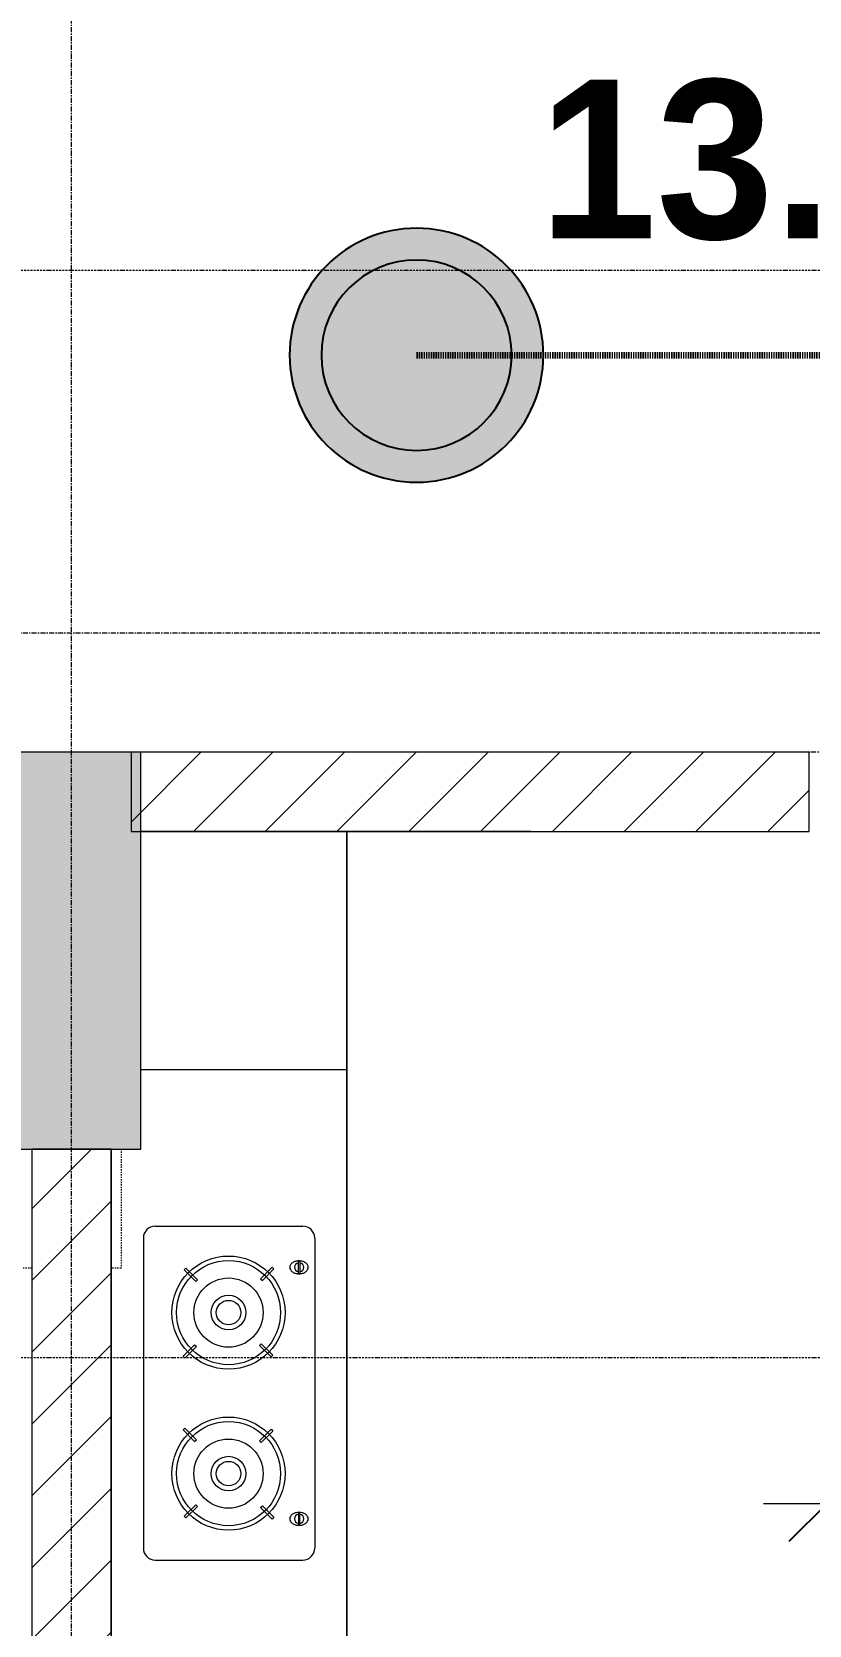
# Model space of a CAD drawing. Header units: millimetres. Extents: x 1591 to 239055, y -15958 to 83255.
# Drawn here: x 203932 to 205892, y 31337 to 35352 of the extents above; entities that cross this region are included whole.
import ezdxf

# ---------------------------------------------------------------- set-up
doc = ezdxf.new("R2010")
doc.units = ezdxf.units.MM
for name, pattern in [('1 NÉT CALL OUT', [6, 3, -3]), ('Dash 1_8_', [6.35, 3.175, -3.175]), ('Dash Dot 3_16_', [7.9375, 4.7625, -1.5875, 0, -1.5875]), ('Grid Line', [22.225, 12.7, -3.175, 3.175, -3.175])]:
    doc.linetypes.add(name, pattern=pattern)
for name, color, linetype, lineweight in [('0-1', 250, 'Continuous', 5), ('A-ANNO-DIMS', 211, 'Continuous', 9), ('A-ANNO-DIMS-160', 211, 'Continuous', 9), ('A-ANNO-NOTE', 131, 'Continuous', 9), ('A-ANNO-NOTE-1', 131, 'Continuous', 25), ('A-AREA', 32, 'Dash 1_8_', 9), ('A-DETL-3', 90, '1 NÉT CALL OUT', 100), ('A-FLOR-2', 9, 'Continuous', 9), ('A-WALL-3', 113, 'Continuous', 18), ('A-WALL-PATT-2', 111, 'Continuous', 9), ('G-ANNO-SYMB-1', 111, 'Dash Dot 3_16_', 18), ('G-ANNO-TEXT-2', 142, 'Continuous', 9), ('I-FURN', 30, 'Continuous', 9), ('I-FURN-1', 254, 'Continuous', 9), ('S-COLS-1', 52, 'Continuous', 5), ('S-COLS-2', 250, 'Continuous', 18), ('S-GRID-1', 1, 'Grid Line', 9)]:
    doc.layers.add(name, color=color, linetype=linetype, lineweight=lineweight)
doc.styles.add('Arial_14', font='arial_0.ttf', dxfattribs={"width": 0.95, "height": 400})
doc.styles.add('UTM Avo', font='UTM Avo.ttf', dxfattribs={"width": 0.9, "height": 400})
doc.dimstyles.new('1_Dim_chi_tiet_2_5', dxfattribs={"dimscale": 304.8, "dimtxt": 399.720379, "dimasz": 0.629921, "dimexe": 0.524934, "dimexo": 0.0625, "dimgap": 0.052493, "dimtad": 1, "dimdec": 0, "dimrnd": 5, "dimzin": 0, "dimdsep": 46, "dimtxsty": 'UTM Avo', "dimblk1": 'OBLIQUE', "dimblk2": 'OBLIQUE', "dimsah": 1, "dimcen": 0.09, "dimdle": 0.524934, "dimazin": 0, "dimtfac": 1, "dimtdec": 4, "dimtix": 1, "dimtmove": 0, "dimatfit": 3, "dimfxl": 1.049869, "dimfxlon": 1, "dimtvp": 1, "dimtolj": 1, "dimtzin": 0, "dimarcsym": 2})
pattern_1 = [(45, (95879.7, 0), (-90.50967, 90.50967), [])]

# ---------------------------------------------------------------- blocks, each defined once
blk = doc.blocks.new('NCV_TKTC_KET CAU_rvt-1-TKCS_MB TẦNG 6-8')
at = {"layer": 'S-COLS-1'}
blk.add_hatch(color=256, dxfattribs=at).paths.add_polyline_path([(108327.6, 32536.9), (108327.6, 33536.9), (107977.6, 33536.9), (107977.6, 32536.9)])
at = {"layer": 'S-COLS-2'}
for p, q in [((108327.6, 33536.9), (107977.6, 33536.9)), ((108327.6, 32536.9), (108327.6, 33536.9)), ((107977.6, 32536.9), (108327.6, 32536.9))]:
    blk.add_line(p, q, dxfattribs=at)
blk = doc.blocks.new('HE BEP A - HE BEP A-V114-TKCS_MB TẦNG 6-8')
at = {"layer": 'I-FURN'}
for p, q in [((3279.1, 524.2), (2497.5, 524.2)), ((3703.5, 530.3), (3703.5, 11)), ((2467.5, 494.2), (2467.5, 122.2)), ((3309.1, 494.2), (3309.1, 122.2)), ((2578, 421.2), (2573.6, 416.8)), ((2573.6, 416.8), (2602.8, 387.7)), ((2607.1, 392.1), (2578, 421.2)), ((2795.6, 424), (2766.5, 394.9)), ((2770.8, 390.5), (2800, 419.6)), ((2800, 419.6), (2795.6, 424)), ((2976.7, 419.6), (2981.1, 424)), ((3005.8, 390.5), (2976.7, 419.6)), ((2981.1, 424), (3010.2, 394.9)), ((3169.5, 392.1), (3198.6, 421.2)), ((3203, 416.8), (3173.9, 387.7)), ((3198.6, 421.2), (3203, 416.8)), ((2602.8, 387.7), (2607.1, 392.1)), ((2766.5, 394.9), (2770.8, 390.5)), ((3010.2, 394.9), (3005.8, 390.5)), ((3173.9, 387.7), (3169.5, 392.1)), ((2570.9, 199.3), (2600, 228.4)), ((2604.4, 224), (2575.3, 194.9)), ((2600, 228.4), (2604.4, 224)), ((2763.7, 226.8), (2768.1, 231.2)), ((2792.8, 197.7), (2763.7, 226.8)), ((2768.1, 231.2), (2797.2, 202)), ((2797.2, 202), (2792.8, 197.7)), ((3008.5, 231.2), (2979.4, 202)), ((2979.4, 202), (2983.8, 197.7)), ((2983.8, 197.7), (3012.9, 226.8)), ((3012.9, 226.8), (3008.5, 231.2)), ((3176.6, 228.4), (3172.2, 224)), ((3172.2, 224), (3201.4, 194.9)), ((3205.8, 199.3), (3176.6, 228.4)), ((2575.3, 194.9), (2570.9, 199.3)), ((3201.4, 194.9), (3205.8, 199.3)), ((2555.1, 133.3), (2555.1, 129.3)), ((2587.6, 133.3), (2555.1, 133.3)), ((2555.1, 129.3), (2587.6, 129.3)), ((2587.6, 129.3), (2587.6, 133.3)), ((3189, 129.3), (3189, 133.3)), ((3189, 133.3), (3221.5, 133.3)), ((3221.5, 129.3), (3189, 129.3)), ((3221.5, 133.3), (3221.5, 129.3)), ((3279.1, 92.2), (2497.5, 92.2)), ((4303.5, 11), (765.9, 11))]:
    blk.add_line(p, q, dxfattribs=at)
for centre, radius in [((2685.4, 309.4), 142.6), ((3091.2, 309.4), 142.6), ((2685.4, 309.4), 131.3), ((3091.2, 309.4), 131.3), ((2685.4, 309.4), 87.2), ((3091.2, 309.4), 87.2), ((2685.4, 309.4), 43.6), ((2685.4, 309.4), 30.9), ((3091.2, 309.4), 43.6), ((3091.2, 309.4), 30.9)]:
    blk.add_circle(centre, radius, dxfattribs=at)
for centre, radius, start, end in [((2497.5, 494.2), 30, 90, 180), ((3279.1, 494.2), 30, 360, 90), ((2497.5, 122.2), 30, 180, 270), ((2588.6, 131.7), 33.5, 163.9419, 180), ((2588.6, 131.7), 33.5, 180, 196.0581), ((2580.1, 134.1), 24.7, 145.204, 163.9419), ((2580.1, 129.2), 24.7, 196.0581, 214.796), ((2571.3, 131.3), 11.6, 9.9102, 170.0898), ((2571.3, 131.3), 11.6, 189.7177, 350.2823), ((2574.8, 137.9), 18.1, 120.7976, 145.204), ((2571.4, 143.6), 11.5, 90, 120.7976), ((2571.4, 143.6), 11.5, 59.2024, 90), ((2568, 137.9), 18.1, 34.796, 59.2024), ((2562.6, 134.1), 24.7, 16.0581, 34.796), ((2562.6, 129.2), 24.7, 325.204, 343.9419), ((2554.1, 131.7), 33.5, 0, 16.0581), ((2554.1, 131.7), 33.5, 343.9419, 0), ((3222.5, 131.7), 33.5, 163.9419, 180), ((3222.5, 131.7), 33.5, 180, 196.0581), ((3214, 134.1), 24.7, 145.204, 163.9419), ((3214, 129.2), 24.7, 196.0581, 214.796), ((3208.7, 137.9), 18.1, 120.7976, 145.204), ((3205.3, 131.3), 11.6, 9.9102, 170.0898), ((3205.3, 131.3), 11.6, 189.7177, 350.2823), ((3205.3, 143.6), 11.5, 90, 120.7976), ((3205.3, 143.6), 11.5, 59.2024, 90), ((3201.9, 137.9), 18.1, 34.796, 59.2024), ((3196.5, 134.1), 24.7, 16.0581, 34.796), ((3196.5, 129.2), 24.7, 325.204, 343.9419), ((3188, 131.7), 33.5, 0, 16.0581), ((3188, 131.7), 33.5, 343.9419, 0), ((3279.1, 122.2), 30, 270, 360), ((2574.8, 125.5), 18.1, 214.796, 239.2024), ((2571.4, 119.8), 11.5, 239.2024, 270), ((2571.4, 119.8), 11.5, 270, 300.7976), ((2568, 125.5), 18.1, 300.7976, 325.204), ((3208.7, 125.5), 18.1, 214.796, 239.2024), ((3205.3, 119.8), 11.5, 239.2024, 270), ((3205.3, 119.8), 11.5, 270, 300.7976), ((3201.9, 125.5), 18.1, 300.7976, 325.204)]:
    blk.add_arc(centre, radius, start, end, dxfattribs=at)
at = {"layer": 'I-FURN-1'}
blk.add_line((3.5, 11), (4303.5, 11), dxfattribs=at)
blk = doc.blocks.new('NCV_TKTC_TANG 6 - 8_rvt-2-TKCS_MB TẦNG 6-8')
at = {"layer": 'A-FLOR-2'}
for p, q in [((108846.9, 33336.9), (108327.6, 33336.9)), ((109310.6, 33336.9), (108846.9, 33336.9)), ((108252.6, 32536.9), (108252.6, 28836.9))]:
    blk.add_line(p, q, dxfattribs=at)
at = {"layer": 'I-FURN-1', "rotation": 90.0000000000005}
blk.add_blockref('HE BEP A - HE BEP A-V114-TKCS_MB TẦNG 6-8', (108857.9, 29033.4), dxfattribs=at)
blk = doc.blocks.new('HDNDCT_DIEM THOAT HIEM XA NHAT - HDNDCT_DIEM THOAT HIEM XA NHAT-2431632-TKCS_MB TẦNG 6-8')
at = {"layer": 'A-ANNO-NOTE'}
h = blk.add_hatch(color=256, dxfattribs=at)
edge = h.paths.add_edge_path()
edge.add_arc((0, 0), 2, 0, 180)
edge.add_arc((0, 0), 2, 180, 360)
edge = h.paths.add_edge_path()
edge.add_arc((0, 0), 1.5, 180, 360)
edge.add_arc((0, 0), 1.5, 360, 540)
h = blk.add_hatch(color=256, dxfattribs=at)
edge = h.paths.add_edge_path()
edge.add_arc((0, 0), 1.5, 0, 180)
edge.add_arc((0, 0), 1.5, 180, 360)
at = {"layer": 'A-ANNO-NOTE-1'}
for radius, start, end in [(2, 0, 180), (1.5, 0, 180), (1.5, 0, 180), (1.5, 180, 360), (2, 180, 360), (1.5, 180, 360)]:
    blk.add_arc((0, 0), radius, start, end, dxfattribs=at)
blk = doc.blocks.new('DIMBLOCK183-TKCS_MB TẦNG 6-8')
at = {"layer": 'A-ANNO-DIMS-160'}
for p, q in [((205892.3, 31255.6), (205892.3, 30775.6)), ((205892.3, 30935.6), (205892.3, 31255.6)), ((206982.3, 31255.6), (206982.3, 30775.6)), ((206982.3, 30935.6), (206982.3, 31255.6)), ((205732.3, 30935.6), (207142.3, 30935.6))]:
    blk.add_line(p, q, dxfattribs=at)
at = {"layer": 'A-ANNO-DIMS-160', "lineweight": 25}
for p, q in [((205892.3, 30935.6), (205988.3, 31031.6)), ((206982.3, 30935.6), (207078.3, 31031.6)), ((205892.3, 30935.6), (205796.3, 30839.6)), ((206982.3, 30935.6), (206886.3, 30839.6))]:
    blk.add_line(p, q, dxfattribs=at)
at = {"layer": 'A-ANNO-DIMS-160', "color": 0, "insert": (205889.5, 31455.2), "char_height": 400, "width": 1314.636, "attachment_point": 1, "line_spacing_factor": 1.110334, "style": 'UTM Avo'}
blk.add_mtext('1090', dxfattribs=at)
blk = doc.blocks.new('_Oblique')
at = {"color": 0, "linetype": 'ByBlock', "lineweight": -2}
blk.add_line((-0.5, -0.5), (0.5, 0.5), dxfattribs=at)
blk = doc.blocks.new('DIMBLOCK220-TKCS_MB TẦNG 6-8')
at = {"layer": 'A-ANNO-DIMS-160'}
for p, q in [((205937.3, 31963.9), (205937.3, 31483.9)), ((205937.3, 31643.9), (205937.3, 31963.9)), ((206937.3, 31963.9), (206937.3, 31483.9)), ((206937.3, 31643.9), (206937.3, 31963.9)), ((205777.3, 31643.9), (207097.3, 31643.9))]:
    blk.add_line(p, q, dxfattribs=at)
at = {"layer": 'A-ANNO-DIMS-160', "lineweight": 25}
for p, q in [((205937.3, 31643.9), (206033.3, 31739.9)), ((206937.3, 31643.9), (207033.3, 31739.9)), ((205937.3, 31643.9), (205841.3, 31547.9)), ((206937.3, 31643.9), (206841.3, 31547.9))]:
    blk.add_line(p, q, dxfattribs=at)
at = {"layer": 'A-ANNO-DIMS-160', "color": 0, "insert": (205889.5, 32163.5), "char_height": 400, "width": 1314.636, "attachment_point": 1, "line_spacing_factor": 1.110334, "style": 'UTM Avo'}
blk.add_mtext('1000', dxfattribs=at)

msp = doc.modelspace()

# ---------------------------------------------------------------- hatches: boundary and pattern name
at = {"layer": 'A-WALL-PATT-2'}
h = msp.add_hatch(dxfattribs=at)
h.set_pattern_fill('FP_1', color=256, style=0, pattern_type=2)
h.set_pattern_definition(pattern_1)
h.paths.add_polyline_path([(212032.3, 33336.9), (212032.3, 33536.9), (207332.3, 33536.9), (207332.3, 33336.9), (211638.4, 33336.9)])
h.paths.add_polyline_path([(205892.3, 33336.9), (205892.3, 33536.9), (204182.3, 33536.9), (204182.3, 33336.9), (205190.3, 33336.9)])
h.paths.add_polyline_path([(207132.3, 33336.9), (207132.3, 33536.9), (206982.3, 33536.9), (206982.3, 33336.9)])
h = msp.add_hatch(dxfattribs=at)
h.set_pattern_fill('FP_1', color=256, style=0, pattern_type=2)
h.set_pattern_definition(pattern_1)
h.paths.add_polyline_path([(203932.3, 25336.9), (204132.3, 25336.9), (204132.3, 28836.9), (203932.3, 28836.9), (203932.3, 25736.7)])
h.paths.add_polyline_path([(203932.3, 29036.9), (204132.3, 29036.9), (204132.3, 32536.9), (203932.3, 32536.9), (203932.3, 29969.4)])

# ---------------------------------------------------------------- linework, layer by layer
at = {"layer": 'A-AREA'}
for p, q in [((204157.3, 32536.9), (204157.3, 32236.9)), ((203932.3, 32236.9), (203907.3, 32236.9)), ((204157.3, 32236.9), (204132.3, 32236.9))]:
    msp.add_line(p, q, dxfattribs=at)
at = {"layer": 'A-DETL-3'}
msp.add_line((204902.3, 34537.4), (213232.3, 34537.4), dxfattribs=at)
at = {"layer": 'A-WALL-3'}
for p, q in [((205892.3, 33536.9), (204182.3, 33536.9)), ((204182.3, 33536.9), (204182.3, 33336.9)), ((205892.3, 33336.9), (205892.3, 33536.9)), ((204182.3, 33336.9), (205892.3, 33336.9)), ((203932.3, 32536.9), (203932.3, 29036.9)), ((204132.3, 32536.9), (203932.3, 32536.9)), ((204132.3, 29036.9), (204132.3, 32536.9))]:
    msp.add_line(p, q, dxfattribs=at)
at = {"layer": 'G-ANNO-SYMB-1'}
for p, q in [((124639, 34751.5), (229692.1, 34751.5)), ((124639, 32011.5), (229692.1, 32011.5))]:
    msp.add_line(p, q, dxfattribs=at)
at = {"layer": 'S-GRID-1'}
for p, q in [((204032.3, 19149.4), (204032.3, 77012.5)), ((221768.6, 33836.9), (132338.5, 33836.9)), ((223800.6, 33536.9), (130306.5, 33536.9))]:
    msp.add_line(p, q, dxfattribs=at)

# ---------------------------------------------------------------- block references
at = {"layer": '0-1'}
for name in ['NCV_TKTC_KET CAU_rvt-1-TKCS_MB TẦNG 6-8', 'NCV_TKTC_TANG 6 - 8_rvt-2-TKCS_MB TẦNG 6-8']:
    msp.add_blockref(name, (95879.7, 0), dxfattribs=at)
at = {"layer": 'A-ANNO-NOTE', "xscale": 160, "yscale": 160, "zscale": 160, "rotation": 180}
msp.add_blockref('HDNDCT_DIEM THOAT HIEM XA NHAT - HDNDCT_DIEM THOAT HIEM XA NHAT-2431632-TKCS_MB TẦNG 6-8', (204902.3, 34537.4), dxfattribs=at)

# ---------------------------------------------------------------- texts
at = {"layer": 'G-ANNO-TEXT-2', "insert": (205964.6, 35028.4), "char_height": 400, "width": 1710, "attachment_point": 5, "line_spacing_factor": 0.936439, "style": 'Arial_14'}
msp.add_mtext('\\pt1824,3648,5472,7296,9120,10944,12768,14592,16416,18240,20064,21888,23712,25536,27360,29184,31008,32832,34656,36480,38304,40128,41952,43776,45600,47424,49248,51072,52896,54720,56544,58368;{\\fArial|b1|i0|c0|p34;13.5m}', dxfattribs=at)

# ---------------------------------------------------------------- dimensions: what is measured, and where the dimension line sits
at = {"layer": 'A-ANNO-DIMS'}
for base, p1, p2, override, picture, middle in [((206937.3, 31643.9), (205937.3, 31963.9), (206937.3, 31963.9), {"dimpost": '<>', "dimfxl": 1000}, 'DIMBLOCK220-TKCS_MB TẦNG 6-8', (206437.3, 31866.9)), ((206982.3, 30935.6), (205892.3, 31255.6), (206982.3, 31255.6), {"dimpost": '<>', "dimfxl": 1090}, 'DIMBLOCK183-TKCS_MB TẦNG 6-8', (206437.3, 31158.6))]:
    dim = msp.add_linear_dim(base=base, p1=p1, p2=p2, dimstyle='1_Dim_chi_tiet_2_5', override=override, dxfattribs=at)
    dim.commit()
    dim.dimension.update_dxf_attribs({"geometry": picture, "text_midpoint": middle})

doc.saveas('drawing.dxf')
